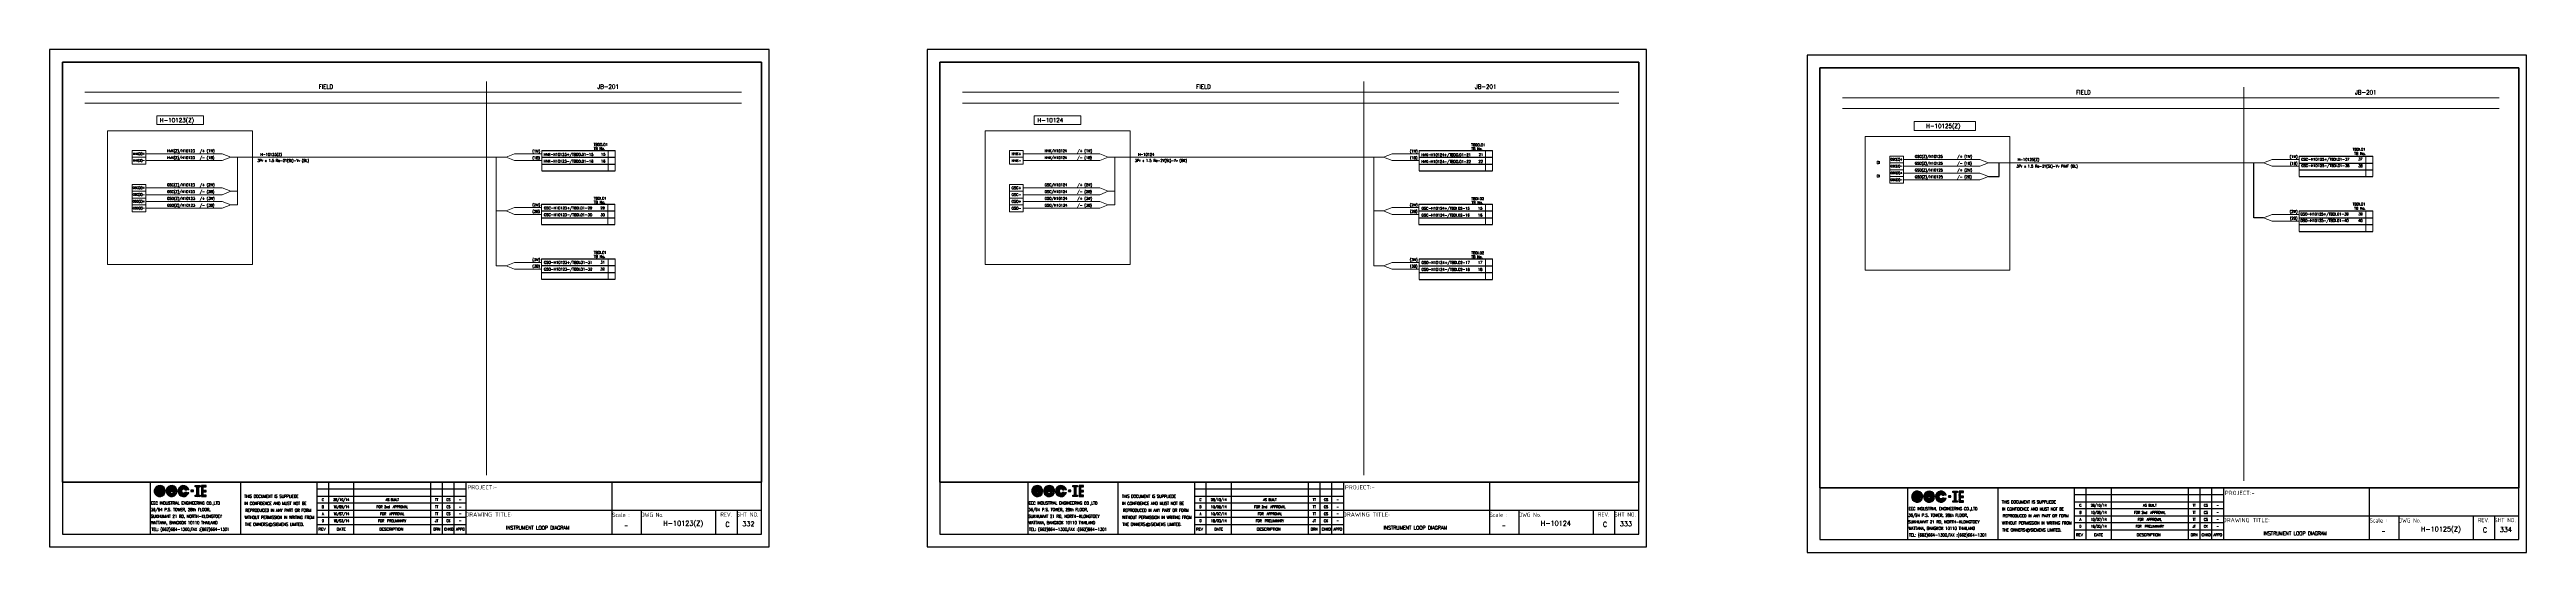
# Model space of a CAD drawing. Header units: millimetres. Extents: x -14942 to 24072, y -50285 to 2207.
# Drawn here: x 17938 to 19395, y -4880 to -4585 of the extents above; entities that cross this region are included whole.
import ezdxf
from ezdxf.enums import TextEntityAlignment as Align

# ---------------------------------------------------------------- set-up
doc = ezdxf.new("R2010")
doc.units = ezdxf.units.MM
doc.header["$MEASUREMENT"] = 0
doc.layers.get('0').update_dxf_attribs({"linetype": 'CONTINUOUS'})
for name, color, linetype in [('52049_PAPER A4$0$Frame_A1', 253, 'CONTINUOUS'), ('BORDER', 3, 'CONTINUOUS'), ('INSTRU', 4, 'CONTINUOUS'), ('INSTRUMENT', 1, 'CONTINUOUS'), ('LINE', 3, 'CONTINUOUS'), ('TEXT', 2, 'CONTINUOUS')]:
    doc.layers.add(name, color=color, linetype=linetype)
doc.styles.add('52049_PAPER A4$0$ISO Proportional', font='isocp.shx')
doc.styles.add('52049_PAPER A4$0$ROMANS', font='isocp.shx')
doc.styles.add('52049_PAPER A4$0$Romans-title', font='romans.shx')
doc.styles.add('ROMANS', font='romans')

# ---------------------------------------------------------------- blocks, each defined once
blk = doc.blocks.new('52049_PAPER A4$0$eec-ie')
at = {"layer": '52049_PAPER A4$0$Frame_A1', "color": 0, "lineweight": -3}
for p, q in [((0, 0), (0.87, 0.87)), ((0, -0.08), (0.3, 0.22)), ((0, -0.16), (0.26, 0.1)), ((0, -0.23), (0.24, 0)), ((0.01, 0.09), (0.78, 0.86)), ((0.04, 0.2), (0.68, 0.83)), ((0.09, 0.32), (0.55, 0.78)), ((0.26, 0.57), (0.3, 0.62)), ((0.34, -0.12), (1, 0.53)), ((0.35, -0.04), (0.92, 0.53)), ((0.35, -0.19), (1.07, 0.52)), ((0.36, 0.05), (0.82, 0.51)), ((0.37, -0.26), (0.66, 0.04)), ((0.39, -0.32), (0.74, 0.04)), ((0.4, 0.17), (0.7, 0.47)), ((0.41, -0.37), (0.82, 0.04)), ((1.69, 0.04), (0.64, 0.04)), ((0.65, 0.57), (0.96, 0.88)), ((0.68, -0.17), (0.9, 0.04)), ((0.76, -0.17), (0.98, 0.04)), ((0.77, 0.62), (1.03, 0.88)), ((0.84, -0.17), (1.05, 0.04)), ((0.87, 0.64), (1.1, 0.87)), ((0.87, 0.25), (1.13, 0.51)), ((0.92, -0.17), (1.13, 0.04)), ((0.95, 0.64), (1.17, 0.86)), ((0.96, 0.26), (1.19, 0.49)), ((1, -0.17), (1.21, 0.04)), ((1.03, 0.64), (1.23, 0.84)), ((1.03, 0.25), (1.24, 0.46)), ((1.07, -0.17), (1.29, 0.04)), ((1.09, 0.24), (1.29, 0.44)), ((1.1, 0.63), (1.29, 0.82)), ((1.15, 0.21), (1.34, 0.4)), ((1.15, -0.17), (1.37, 0.04)), ((1.16, 0.62), (1.35, 0.8)), ((1.19, 0.18), (1.38, 0.37)), ((1.22, 0.6), (1.4, 0.78)), ((1.22, 0.15), (1.54, 0.15)), ((1.23, -0.17), (1.44, 0.04)), ((1.25, 0.15), (1.42, 0.33)), ((1.28, 0.57), (1.45, 0.75)), ((1.31, -0.17), (1.52, 0.04)), ((1.32, 0.15), (1.46, 0.29)), ((1.33, 0.55), (1.5, 0.72)), ((1.38, 0.52), (1.54, 0.69)), ((1.39, -0.17), (1.6, 0.04)), ((1.4, 0.15), (1.49, 0.24)), ((1.42, 0.49), (1.59, 0.65)), ((1.46, 0.45), (1.63, 0.62)), ((1.46, -0.17), (1.68, 0.04)), ((1.48, 0.15), (1.52, 0.19)), ((1.5, 0.41), (1.67, 0.58)), ((1.54, 0.37), (1.71, 0.54)), ((1.54, -0.17), (1.9, 0.18)), ((1.57, 0.33), (1.74, 0.49)), ((1.6, 0.28), (1.77, 0.45)), ((1.62, -0.17), (1.91, 0.12)), ((1.63, 0.23), (1.8, 0.4)), ((1.65, 0.17), (1.83, 0.35)), ((1.67, 0.11), (1.86, 0.3)), ((1.69, 0.05), (1.88, 0.24)), ((1.7, -0.17), (1.93, 0.06)), ((2.09, -0.09), (2.37, 0.19)), ((2.1, -0.01), (2.51, 0.41)), ((2.1, -0.17), (2.34, 0.08)), ((2.11, 0.08), (2.88, 0.86)), ((2.13, 0.18), (2.78, 0.83)), ((2.18, 0.31), (2.65, 0.78)), ((2.31, 0.52), (2.45, 0.65)), ((2.44, -0.05), (3.02, 0.52)), ((2.44, -0.13), (3.1, 0.52)), ((2.45, -0.2), (2.78, 0.13)), ((2.46, 0.04), (2.93, 0.51)), ((2.46, -0.26), (2.76, 0.04)), ((2.48, -0.32), (2.84, 0.04)), ((2.49, 0.15), (2.81, 0.47)), ((2.56, 0.45), (2.97, 0.87)), ((2.72, -0.17), (2.92, 0.04)), ((2.73, 0.04), (3.79, 0.04)), ((2.77, 0.59), (3.06, 0.87)), ((2.79, -0.17), (3, 0.04)), ((2.84, 0.19), (3.17, 0.51)), ((2.87, -0.17), (3.08, 0.04)), ((2.89, 0.63), (3.13, 0.87)), ((2.95, -0.17), (3.15, 0.04)), ((2.98, 0.64), (3.2, 0.86)), ((2.98, 0.26), (3.23, 0.5)), ((3.03, -0.17), (3.23, 0.04)), ((3.06, 0.65), (3.27, 0.85)), ((3.07, 0.26), (3.29, 0.48)), ((3.11, -0.17), (3.31, 0.04)), ((3.14, 0.64), (3.33, 0.83)), ((3.14, 0.25), (3.34, 0.46)), ((3.18, -0.17), (3.39, 0.04)), ((3.2, 0.24), (3.39, 0.43)), ((3.21, 0.63), (3.39, 0.81)), ((3.25, 0.21), (3.44, 0.4)), ((3.26, -0.17), (3.47, 0.04)), ((3.27, 0.62), (3.44, 0.79)), ((3.29, 0.18), (3.48, 0.36)), ((3.62, 0.16), (3.31, 0.16)), ((3.33, 0.6), (3.5, 0.77)), ((3.34, -0.17), (3.54, 0.04)), ((3.36, 0.16), (3.52, 0.32)), ((3.38, 0.57), (3.55, 0.74)), ((3.42, -0.17), (3.62, 0.04)), ((3.43, 0.55), (3.59, 0.71)), ((3.43, 0.16), (3.55, 0.28)), ((3.48, 0.52), (3.64, 0.68)), ((3.5, -0.17), (3.7, 0.04)), ((3.51, 0.16), (3.58, 0.23)), ((3.52, 0.48), (3.68, 0.64)), ((3.57, 0.45), (3.72, 0.61)), ((3.57, -0.17), (3.78, 0.04)), ((3.59, 0.16), (3.61, 0.18)), ((3.6, 0.41), (3.76, 0.57)), ((3.64, 0.37), (3.8, 0.53)), ((3.65, -0.17), (3.99, 0.17)), ((3.67, 0.32), (3.83, 0.48)), ((3.7, 0.27), (3.87, 0.44)), ((3.73, 0.22), (3.9, 0.39)), ((3.73, -0.17), (4, 0.11)), ((3.75, 0.17), (3.92, 0.34)), ((3.77, 0.11), (3.95, 0.28)), ((3.79, 0.05), (3.97, 0.23)), ((3.81, -0.17), (4.02, 0.04)), ((4.18, -0.03), (4.57, 0.36)), ((4.18, -0.11), (4.47, 0.18)), ((4.18, -0.18), (4.43, 0.07)), ((4.19, 0.06), (5, 0.86)), ((4.21, 0.16), (4.9, 0.84)), ((4.25, 0.28), (4.78, 0.8)), ((4.34, 0.45), (4.61, 0.71)), ((4.53, -0.15), (5.2, 0.53)), ((4.53, -0.07), (5.13, 0.53)), ((4.54, 0.02), (5.04, 0.52)), ((4.54, -0.22), (4.86, 0.1)), ((4.57, 0.12), (4.93, 0.49)), ((4.69, 0.48), (5.08, 0.87)), ((4.69, 0.32), (4.73, 0.37)), ((4.88, 0.59), (5.16, 0.88)), ((4.96, 0.2), (5.27, 0.52)), ((4.99, 0.63), (5.24, 0.87)), ((5.08, 0.64), (5.31, 0.86)), ((5.09, 0.25), (5.33, 0.5)), ((5.16, 0.64), (5.37, 0.85)), ((5.17, 0.26), (5.39, 0.48)), ((5.24, 0.64), (5.43, 0.83)), ((5.24, 0.25), (5.44, 0.46)), ((5.3, 0.63), (5.49, 0.82)), ((5.3, 0.23), (5.49, 0.43)), ((5.35, 0.2), (5.54, 0.39)), ((5.37, 0.61), (5.55, 0.79)), ((5.39, 0.17), (5.58, 0.36)), ((5.4, 0.15), (5.72, 0.15)), ((5.42, 0.59), (5.6, 0.77)), ((5.46, 0.15), (5.62, 0.32)), ((5.48, 0.57), (5.65, 0.74)), ((5.53, 0.54), (5.7, 0.71)), ((5.53, 0.15), (5.65, 0.27)), ((5.58, 0.51), (5.74, 0.68)), ((5.61, 0.15), (5.68, 0.23)), ((5.62, 0.47), (5.79, 0.64)), ((5.66, 0.44), (5.83, 0.6)), ((5.69, 0.15), (5.71, 0.18)), ((5.7, 0.4), (5.87, 0.56)), ((5.73, 0.36), (5.9, 0.52)), ((5.77, 0.31), (5.94, 0.48)), ((5.8, 0.26), (5.97, 0.43)), ((5.82, 0.21), (6, 0.38)), ((5.85, 0.15), (6.02, 0.33)), ((6.09, 0.15), (5.85, 0.15)), ((5.92, 0.15), (6.05, 0.28)), ((6, 0.15), (6.07, 0.22)), ((6.08, 0.15), (6.09, 0.16)), ((6.9, 0.04), (6.46, 0.04)), ((6.46, 0.04), (6.46, -0.18)), ((6.46, -0.01), (6.51, 0.04)), ((6.46, -0.09), (6.59, 0.04)), ((6.46, -0.17), (6.66, 0.04)), ((6.52, -0.18), (6.74, 0.04)), ((6.6, -0.18), (6.82, 0.04)), ((6.68, -0.18), (6.9, 0.04)), ((6.9, -0.18), (6.9, 0.04)), ((7.23, 0.68), (7.41, 0.86)), ((7.27, 0.64), (7.49, 0.86)), ((7.35, 0.64), (7.57, 0.86)), ((7.43, 0.64), (7.65, 0.86)), ((7.5, 0.64), (7.72, 0.86)), ((7.51, 0.57), (7.8, 0.86)), ((7.51, 0.49), (7.88, 0.86)), ((7.51, 0.41), (7.96, 0.86)), ((7.51, 0.34), (7.78, 0.61)), ((7.51, 0.26), (7.78, 0.53)), ((7.51, 0.18), (7.78, 0.45)), ((7.51, 0.1), (7.78, 0.38)), ((7.51, 0.02), (7.78, 0.3)), ((7.51, -0.05), (7.78, 0.22)), ((7.51, -0.13), (7.78, 0.14)), ((7.51, -0.21), (7.78, 0.07)), ((7.82, 0.64), (8.04, 0.86)), ((7.89, 0.64), (8.06, 0.81)), ((7.97, 0.64), (8.06, 0.73)), ((8.05, 0.64), (8.06, 0.65)), ((8.33, 0.46), (8.74, 0.86)), ((8.33, 0.54), (8.66, 0.86)), ((8.33, 0.38), (8.82, 0.86)), ((8.33, 0.69), (8.5, 0.86)), ((8.33, 0.62), (8.58, 0.86)), ((8.33, 0.3), (8.61, 0.58)), ((8.33, 0.23), (8.61, 0.5)), ((8.33, 0.15), (8.61, 0.42)), ((8.33, 0.07), (8.61, 0.35)), ((8.33, -0.01), (8.61, 0.27)), ((8.33, -0.09), (8.61, 0.19)), ((8.33, -0.16), (8.61, 0.11)), ((8.33, -0.24), (8.61, 0.03)), ((8.33, -0.4), (8.74, 0.01)), ((8.33, -0.32), (8.66, 0.01)), ((8.33, -0.48), (8.82, 0.01)), ((8.67, 0.64), (8.89, 0.86)), ((8.68, -0.21), (8.9, 0.01)), ((8.75, 0.64), (8.97, 0.86)), ((8.75, -0.21), (8.97, 0.01)), ((8.83, 0.64), (9.05, 0.86)), ((8.83, -0.21), (9.05, 0.01)), ((8.91, 0.64), (9.11, 0.84)), ((8.99, 0.64), (9.11, 0.76)), ((9.06, 0.64), (9.11, 0.69)), ((0.02, -0.3), (0.23, -0.08)), ((0.03, -0.36), (0.23, -0.16)), ((0.05, -0.42), (0.24, -0.23)), ((0.07, -0.47), (0.26, -0.29)), ((0.1, -0.53), (0.27, -0.35)), ((0.12, -0.58), (0.3, -0.4)), ((0.15, -0.63), (0.32, -0.46)), ((0.19, -0.67), (0.35, -0.5)), ((0.22, -0.72), (0.39, -0.55)), ((0.26, -0.76), (0.42, -0.59)), ((0.3, -0.8), (0.46, -0.63)), ((0.34, -0.83), (0.5, -0.67)), ((0.38, -0.87), (0.55, -0.7)), ((0.42, -0.9), (0.59, -0.73)), ((0.44, -0.42), (0.64, -0.22)), ((0.47, -0.47), (0.66, -0.27)), ((0.47, -0.93), (0.65, -0.76)), ((0.5, -0.51), (0.69, -0.32)), ((0.52, -0.96), (0.7, -0.78)), ((0.54, -0.55), (0.73, -0.36)), ((0.58, -0.59), (0.78, -0.39)), ((0.58, -0.98), (0.76, -0.8)), ((0.62, -0.17), (1.94, -0.17)), ((0.63, -0.62), (0.83, -0.42)), ((0.63, -1.01), (0.82, -0.82)), ((0.68, -0.65), (0.89, -0.44)), ((0.69, -1.03), (0.89, -0.83)), ((0.73, -0.67), (0.96, -0.45)), ((0.75, -1.04), (0.96, -0.83)), ((0.79, -0.69), (1.04, -0.44)), ((0.82, -1.05), (1.04, -0.83)), ((0.85, -0.71), (1.19, -0.37)), ((0.89, -1.06), (1.14, -0.81)), ((0.92, -0.72), (1.29, -0.34)), ((0.96, -1.07), (1.25, -0.77)), ((1, -0.72), (1.37, -0.34)), ((1.04, -1.06), (1.76, -0.34)), ((1.09, -0.71), (1.45, -0.34)), ((1.13, -1.05), (1.84, -0.34)), ((1.2, -0.67), (1.53, -0.34)), ((1.54, -0.34), (1.22, -0.34)), ((1.23, -1.03), (1.9, -0.36)), ((1.35, -0.99), (1.86, -0.48)), ((1.53, -0.88), (1.76, -0.66)), ((1.65, -0.38), (1.68, -0.34)), ((1.91, -0.34), (1.66, -0.34)), ((1.78, -0.17), (1.94, -0.01)), ((1.85, -0.17), (1.94, -0.09)), ((1.93, -0.17), (1.94, -0.17)), ((2.1, -0.24), (2.32, -0.02)), ((2.11, -0.3), (2.32, -0.1)), ((2.13, -0.36), (2.32, -0.17)), ((2.15, -0.42), (2.33, -0.24)), ((2.17, -0.48), (2.35, -0.3)), ((2.2, -0.53), (2.37, -0.36)), ((2.22, -0.58), (2.39, -0.42)), ((2.25, -0.63), (2.42, -0.47)), ((2.29, -0.68), (2.45, -0.51)), ((2.32, -0.72), (2.48, -0.56)), ((2.36, -0.76), (2.52, -0.6)), ((2.4, -0.8), (2.56, -0.64)), ((2.44, -0.84), (2.6, -0.68)), ((2.48, -0.87), (2.64, -0.71)), ((2.51, -0.38), (2.71, -0.17)), ((2.53, -0.9), (2.69, -0.74)), ((2.54, -0.43), (2.73, -0.23)), ((2.57, -0.47), (2.76, -0.28)), ((2.58, -0.93), (2.74, -0.77)), ((2.6, -0.51), (2.79, -0.33)), ((2.63, -0.96), (2.8, -0.79)), ((2.64, -0.55), (2.83, -0.37)), ((2.68, -0.98), (2.86, -0.81)), ((2.69, -0.59), (2.87, -0.4)), ((4.02, -0.17), (2.71, -0.17)), ((2.73, -0.62), (2.93, -0.43)), ((2.74, -1.01), (2.92, -0.82)), ((2.78, -0.65), (2.99, -0.44)), ((2.8, -1.02), (2.99, -0.83)), ((2.84, -0.67), (3.06, -0.45)), ((2.86, -1.04), (3.06, -0.84)), ((2.9, -0.69), (3.14, -0.44)), ((2.92, -1.05), (3.14, -0.83)), ((2.96, -0.7), (3.32, -0.35)), ((2.99, -1.06), (3.24, -0.81)), ((3.03, -0.71), (3.39, -0.35)), ((3.07, -1.06), (3.36, -0.77)), ((3.11, -0.71), (3.47, -0.35)), ((3.15, -1.06), (3.86, -0.35)), ((3.2, -0.7), (3.55, -0.35)), ((3.24, -1.04), (3.94, -0.35)), ((3.31, -0.35), (3.62, -0.35)), ((3.32, -0.65), (3.62, -0.36)), ((3.35, -1.02), (3.98, -0.38)), ((3.48, -0.97), (3.93, -0.51)), ((3.74, -0.39), (3.78, -0.35)), ((3.76, -0.35), (3.99, -0.35)), ((3.89, -0.17), (4.02, -0.03)), ((3.96, -0.17), (4.03, -0.11)), ((4.19, -0.25), (4.42, -0.03)), ((4.21, -0.32), (4.41, -0.11)), ((4.22, -0.38), (4.42, -0.18)), ((4.24, -0.44), (4.43, -0.25)), ((4.26, -0.49), (4.45, -0.31)), ((4.29, -0.54), (4.47, -0.37)), ((4.32, -0.59), (4.49, -0.42)), ((4.35, -0.64), (4.52, -0.47)), ((4.38, -0.69), (4.55, -0.52)), ((4.42, -0.73), (4.58, -0.56)), ((4.45, -0.77), (4.62, -0.6)), ((4.49, -0.81), (4.66, -0.64)), ((4.53, -0.84), (4.7, -0.68)), ((4.56, -0.28), (4.8, -0.03)), ((4.58, -0.33), (4.8, -0.11)), ((4.58, -0.88), (4.75, -0.71)), ((4.6, -0.39), (4.81, -0.18)), ((4.62, -0.91), (4.8, -0.74)), ((4.63, -0.44), (4.83, -0.24)), ((4.66, -0.48), (4.86, -0.29)), ((4.67, -0.94), (4.85, -0.77)), ((4.7, -0.52), (4.89, -0.33)), ((4.72, -0.97), (4.9, -0.79)), ((4.74, -0.56), (4.93, -0.37)), ((4.78, -0.6), (4.98, -0.4)), ((4.78, -0.99), (4.96, -0.81)), ((4.83, -0.63), (5.03, -0.43)), ((4.83, -1.01), (5.03, -0.82)), ((4.88, -0.66), (5.09, -0.44)), ((4.89, -1.03), (5.1, -0.83)), ((4.93, -0.68), (5.17, -0.45)), ((4.96, -1.05), (5.17, -0.83)), ((4.99, -0.7), (5.26, -0.43)), ((5.02, -1.06), (5.26, -0.82)), ((5.06, -0.71), (5.43, -0.34)), ((5.09, -1.06), (5.36, -0.8)), ((5.13, -0.72), (5.5, -0.34)), ((5.17, -1.07), (5.49, -0.75)), ((5.21, -0.71), (5.58, -0.34)), ((5.25, -1.06), (5.97, -0.34)), ((5.3, -0.7), (5.66, -0.34)), ((5.35, -1.05), (6.05, -0.34)), ((5.72, -0.34), (5.4, -0.34)), ((5.43, -0.65), (5.71, -0.37)), ((5.45, -1.02), (6.07, -0.4)), ((5.58, -0.96), (6.02, -0.53)), ((5.81, -0.43), (5.89, -0.34)), ((5.85, -0.34), (6.09, -0.34)), ((6.46, -0.18), (6.9, -0.18)), ((6.75, -0.18), (6.9, -0.04)), ((6.83, -0.18), (6.9, -0.12)), ((7.23, -0.95), (7.34, -0.84)), ((7.23, -0.88), (7.26, -0.84)), ((7.23, -1.03), (7.42, -0.84)), ((7.28, -1.07), (7.5, -0.84)), ((7.35, -1.07), (7.78, -0.64)), ((7.43, -1.07), (7.78, -0.71)), ((7.51, -0.29), (7.78, -0.01)), ((7.51, -0.37), (7.78, -0.09)), ((7.51, -0.44), (7.78, -0.17)), ((7.51, -0.52), (7.78, -0.25)), ((7.51, -0.6), (7.78, -0.32)), ((7.51, -0.68), (7.78, -0.4)), ((7.51, -0.76), (7.78, -0.48)), ((7.51, -0.83), (7.78, -0.56)), ((7.51, -1.07), (7.78, -0.79)), ((7.59, -1.07), (7.81, -0.84)), ((7.67, -1.07), (7.89, -0.84)), ((7.74, -1.07), (7.96, -0.84)), ((7.82, -1.07), (8.04, -0.84)), ((7.9, -1.07), (8.06, -0.91)), ((7.98, -1.07), (8.06, -0.98)), ((8.06, -1.07), (8.06, -1.06)), ((8.33, -0.55), (8.61, -0.28)), ((8.33, -0.63), (8.61, -0.36)), ((8.33, -0.71), (8.61, -0.43)), ((8.33, -0.79), (8.61, -0.51)), ((8.33, -0.86), (8.61, -0.59)), ((8.33, -0.94), (8.61, -0.67)), ((8.33, -1.02), (8.61, -0.75)), ((8.37, -1.07), (8.61, -0.82)), ((8.45, -1.07), (8.67, -0.84)), ((8.52, -1.07), (8.74, -0.84)), ((8.6, -1.07), (8.82, -0.84)), ((8.68, -1.07), (8.9, -0.84)), ((8.76, -1.07), (8.98, -0.84)), ((8.84, -1.07), (9.06, -0.84)), ((8.91, -0.21), (9.11, -0.02)), ((8.91, -1.07), (9.11, -0.87)), ((8.99, -0.21), (9.11, -0.09)), ((8.99, -1.07), (9.11, -0.95)), ((9.07, -0.21), (9.11, -0.17)), ((9.07, -1.07), (9.11, -1.03))]:
    blk.add_line(p, q, dxfattribs=at)
for points in [[(7.23, 0.86), (8.06, 0.86), (8.06, 0.64), (7.78, 0.64), (7.78, -0.84), (8.06, -0.84), (8.06, -1.07), (7.23, -1.07), (7.23, -0.84), (7.51, -0.84), (7.51, 0.64), (7.23, 0.64)], [(8.61, 0.01), (8.61, 0.64), (9.11, 0.64), (9.11, 0.86), (8.33, 0.86), (8.33, -1.07), (9.11, -1.07), (9.11, -0.84), (8.61, -0.84), (8.61, -0.21), (9.11, -0.21), (9.11, 0.01)]]:
    blk.add_lwpolyline(points, close=True, dxfattribs=at)
for centre, radius, start, end in [((0.97, -0.09), 0.972, 355.3439, 345.1466), ((0.97, -0.09), 0.737, 10.5243, 340.256), ((0.97, -0.09), 0.623, 23.5697, 336.4303), ((0.97, -0.09), 0.354, 44.7876, 157.6107), ((3.06, -0.09), 0.967, 355.6074, 344.7747), ((3.06, -0.09), 0.742, 10.0766, 339.9937), ((3.06, -0.09), 0.618, 24.2545, 335.7455), ((3.06, -0.09), 0.358, 45.1096, 158.7579), ((5.15, -0.09), 0.972, 14.8534, 345.1466), ((5.15, -0.09), 0.737, 19.744, 340.256), ((5.15, -0.09), 0.623, 23.5697, 336.4303), ((5.15, -0.09), 0.354, 44.7876, 315.2124), ((0.97, -0.09), 0.354, 192.8901, 315.2124), ((3.06, -0.09), 0.358, 191.9242, 314.8904)]:
    blk.add_arc(centre, radius, start, end, dxfattribs=at)
blk = doc.blocks.new('52049_PAPER A4$0$eec logo')
at = {"color": 7, "xscale": 2.786697286423482, "yscale": 2.786697286423482, "zscale": 2.786697286423482}
blk.add_blockref('52049_PAPER A4$0$eec-ie', (50, 25.9), dxfattribs=at)
blk = doc.blocks.new('A$C089E5181')
at = {"color": 3}
for p, q in [((-415.5, 38), (-4.5, 38)), ((-363.9, 38), (-363.9, 7.5)), ((-310.8, 38), (-310.8, 7.5)), ((-265.7, 7.5), (-265.7, 38)), ((-258.9, 7.5), (-258.9, 38)), ((-244.1, 7.5), (-244.1, 38)), ((-198.8, 7.5), (-198.8, 38)), ((-191.9, 7.5), (-191.9, 38)), ((-185.1, 7.5), (-185.1, 38)), ((-178.2, 38), (-178.2, 7.5)), ((-92.4, 38), (-92.4, 7.5)), ((-178.2, 21.5), (-4.5, 21.5)), ((-75.1, 21.5), (-75.1, 7.5)), ((-31.4, 21.5), (-31.4, 7.5)), ((-18.8, 21.5), (-18.8, 7.5)), ((-265.7, 13.2), (-178.2, 13.2))]:
    blk.add_line(p, q, dxfattribs=at)
at = {"color": 1}
for p, q in [((-178.2, 33.9), (-265.7, 33.9)), ((-265.7, 29.7), (-178.2, 29.7)), ((-178.2, 25.6), (-265.7, 25.6)), ((-265.7, 21.5), (-178.2, 21.5)), ((-178.2, 17.3), (-265.7, 17.3))]:
    blk.add_line(p, q, dxfattribs=at)
at = {"color": 7}
for p, q in [((-4.5, 38), (-96.4, 38)), ((-92.4, 38), (-92.4, 19.9))]:
    blk.add_line(p, q, dxfattribs=at)
blk.add_lwpolyline([(0, 0), (0, 292.5), (-423, 292.5), (-423, 0)], close=True, dxfattribs=at)
blk.add_lwpolyline([(-415.5, 285), (-4.5, 285), (-4.5, 38), (-415.5, 38)], close=True)
at = {"color": 3}
blk.add_lwpolyline([(-4.5, 7.5), (-4.5, 285), (-415.5, 285), (-415.5, 7.5)], close=True, dxfattribs=at)
at = {"color": 2}
blk.add_circle((-293.1, 13), 1.05, dxfattribs=at)
at = {"color": 3, "xscale": 1.200000000000001, "yscale": 1.200000000000001, "zscale": 1.200000000000001}
blk.add_blockref('52049_PAPER A4$0$eec logo', (-421.5, 2), dxfattribs=at)
at = {"color": 2, "style": '52049_PAPER A4$0$Romans-title', "width": 0.8}
for s, p in [('THIS DOCUMENT IS SUPPLIEDE', (-292.6, 29.7)), ('IN CONFIDENCE AND MUST NOT BE', (-290.2, 25.5)), (' WITHOUT PERMISSION IN WRITING FROM ', (-287.9, 17.3)), (' REPRODUCED IN ANY PART OR FORM', (-289.1, 21.5)), ('THE OWNERS   SIEMENS LIMITED. ', (-290.3, 13.2))]:
    blk.add_text(s, height=1.75, dxfattribs=at).set_placement(p, align=Align.MIDDLE)
at = {"color": 2, "style": '52049_PAPER A4$0$ISO Proportional'}
for s, height, p in [('PROJECT:-', 2.48, (-168.6, 35)), ('DRAWING TITLE:', 2.482, (-164.8, 19))]:
    blk.add_text(s, height=height, dxfattribs=at).set_placement(p, align=Align.MIDDLE_CENTER)
at = {"color": 2, "style": '52049_PAPER A4$0$Romans-title'}
for s, height, width, p in [('36/94 P.S. TOWER, 28th FLOOR,', 1.75, 0.9, (-363.5, 21, -1.8)), ('SUKHUMVIT 21 RD, NORTH-KLONGTOEY', 1.75, 0.9, (-363.5, 17.1, -1.8)), ('WATTANA, BANGKOK 10110 THAILAND ', 1.75, 0.9, (-363.3, 13.3, -1.8)), ('EEC INDUSTRIAL ENGINEERING CO.,LTD', 1.75, 0.9, (-363.3, 24.8)), ('TEL: (662)664-1300,FAX :(662)664-1301', 1.75, 0.9, (-363.1, 9.4, -1.8)), ('DRN', 1.65, 0.8, (-197.4, 9.5)), ('CHKD', 1.65, 0.8, (-191, 9.5)), ('APPD', 1.65, 0.8, (-184.1, 9.5))]:
    blk.add_text(s, height=height, dxfattribs=dict(at, width=width)).set_placement(p)
at = {"color": 2}
for s, height, style, width, p in [('C', 1.5, '52049_PAPER A4$0$Romans-title', 0.8, (-262.3, 27.7)), ('A', 1.5, '52049_PAPER A4$0$Romans-title', 0.8, (-262.3, 19.4)), ('0', 1.5, '52049_PAPER A4$0$Romans-title', 0.8, (-262.3, 15.3)), ('B', 1.5, '52049_PAPER A4$0$Romans-title', 0.8, (-262.3, 23.5)), ('28/10/14', 1.5, '52049_PAPER A4$0$Romans-title', 0.8, (-251.5, 27.7)), ('10/09/14', 1.5, '52049_PAPER A4$0$Romans-title', 0.8, (-251.5, 23.5)), ('10/07/14', 1.5, '52049_PAPER A4$0$Romans-title', 0.8, (-251.5, 19.4)), ('18/03/14', 1.5, '52049_PAPER A4$0$Romans-title', 0.8, (-251.5, 15.3)), ('FOR 2nd  APPROVAL', 1.5, '52049_PAPER A4$0$Romans-title', 0.8, (-221.5, 23.5)), ('FOR  PRELIMINARY', 1.5, '52049_PAPER A4$0$Romans-title', 0.8, (-221.5, 15.3)), ('FOR  APPROVAL', 1.5, '52049_PAPER A4$0$Romans-title', 0.8, (-221.5, 19.4)), ('AS BUILT', 1.5, '52049_PAPER A4$0$Romans-title', 0.8, (-221.5, 27.7)), ('TT', 1.5, '52049_PAPER A4$0$Romans-title', 0.8, (-195.4, 27.7)), ('TT', 1.5, '52049_PAPER A4$0$Romans-title', 0.8, (-195.4, 23.5)), ('TT', 1.5, '52049_PAPER A4$0$Romans-title', 0.8, (-195.4, 19.4)), ('JT', 1.5, '52049_PAPER A4$0$Romans-title', 0.8, (-195.4, 15.3)), ('CS', 1.5, '52049_PAPER A4$0$Romans-title', 0.8, (-188.5, 27.7)), ('CS', 1.5, '52049_PAPER A4$0$Romans-title', 0.8, (-188.5, 23.5)), ('CS', 1.5, '52049_PAPER A4$0$Romans-title', 0.8, (-188.5, 19.4)), ('CK', 1.5, '52049_PAPER A4$0$Romans-title', 0.8, (-188.5, 15.3)), ('-', 1.5, '52049_PAPER A4$0$Romans-title', 0.8, (-181.6, 27.7)), ('-', 1.5, '52049_PAPER A4$0$Romans-title', 0.8, (-181.6, 23.5)), ('-', 1.5, '52049_PAPER A4$0$Romans-title', 0.8, (-181.6, 19.4)), ('-', 1.5, '52049_PAPER A4$0$Romans-title', 0.8, (-181.6, 15.3)), ('Scale :', 2.48, '52049_PAPER A4$0$ROMANS', 0.9, (-87.1, 18.8)), ('DWG No.', 2.48, '52049_PAPER A4$0$ROMANS', 0.9, (-68.6, 18.8)), ('REV.', 2.48, '52049_PAPER A4$0$ROMANS', 0.9, (-25.2, 19)), ('C', 3, '52049_PAPER A4$0$Romans-title', 0.8, (-24.4, 13.2)), ('SHT NO.', 2.48, '52049_PAPER A4$0$ROMANS', 0.9, (-12.6, 19)), ('-', 2.25, '52049_PAPER A4$0$Romans-title', 0.8, (-84, 12.5))]:
    blk.add_text(s, height=height, dxfattribs=dict(at, style=style, width=width)).set_placement(p, align=Align.MIDDLE_CENTER)
at = {"color": 2, "style": '52049_PAPER A4$0$Romans-title'}
blk.add_text('C', height=1.19, dxfattribs=at).set_placement((-293.1, 13), align=Align.MIDDLE)
for s, height, p in [('REV', 1.65, (-264.9, 9.5)), ('DATE', 1.65, (-254.2, 9.5)), ('DESCRIPTION', 1.655, (-229.2, 9.5))]:
    blk.add_text(s, height=height, dxfattribs=at).set_placement(p)
at = {"layer": 'TEXT', "style": 'ROMANS', "width": 0.8}
blk.add_text('INSTRUMENT LOOP DIAGRAM ', height=2.25, dxfattribs=at).set_placement((-135.3, 11.2), align=Align.MIDDLE_CENTER)
blk = doc.blocks.new('Box')
at = {"layer": 'INSTRU', "color": 7, "lineweight": 13}
for p, q in [((660.5, -1853.3), (660.5, -1865.3)), ((699.6, -1853.3), (699.6, -1865.3)), ((703.7, -1853.3), (703.7, -1865.3))]:
    blk.add_line(p, q, dxfattribs=at)
at = {"layer": 'INSTRUMENT', "color": 7}
for p, q in [((660.5, -1853.3), (703.7, -1853.3)), ((660.5, -1857.3), (703.7, -1857.3)), ((660.5, -1861.3), (703.7, -1861.3)), ((660.5, -1865.3), (703.7, -1865.3))]:
    blk.add_line(p, q, dxfattribs=at)

msp = doc.modelspace()

# ---------------------------------------------------------------- linework, layer by layer
at = {"layer": 'BORDER', "color": 7, "lineweight": 13}
for p, q in [((17959.3, -4609.7), (18345.3, -4609.7)), ((17959.3, -4616), (18345.3, -4616)), ((18475.3, -4609.7), (18861.3, -4609.7)), ((18475.3, -4616), (18861.3, -4616)), ((18992.8, -4613), (19378.8, -4613)), ((18992.8, -4619.3), (19378.8, -4619.3))]:
    msp.add_line(p, q, dxfattribs=at)
at = {"layer": 'BORDER', "color": 7, "lineweight": 13, "ltscale": 2.5}
for p, q in [((18195.3, -4603.4), (18195.3, -4834.9)), ((18711.3, -4603.4), (18711.3, -4834.9)), ((19228.8, -4606.7), (19228.8, -4838.2))]:
    msp.add_line(p, q, dxfattribs=at)
at = {"layer": 'INSTRU', "color": 7, "lineweight": 13}
for p, q in [((17987, -4643.9), (17995, -4643.9)), ((17987, -4643.9), (17987, -4647.9)), ((17995, -4643.9), (17995, -4647.9)), ((18503, -4643.9), (18511, -4643.9)), ((18503, -4643.9), (18503, -4647.9)), ((18511, -4643.9), (18511, -4647.9)), ((17987, -4647.9), (17995, -4647.9)), ((17987, -4647.9), (17987, -4651.9)), ((17987, -4651.9), (17995, -4651.9)), ((17987, -4651.9), (17995, -4651.9)), ((17987, -4651.9), (17995, -4651.9)), ((17995, -4647.9), (17995, -4651.9)), ((18503, -4647.9), (18511, -4647.9)), ((18503, -4647.9), (18503, -4651.9)), ((18503, -4651.9), (18511, -4651.9)), ((18503, -4651.9), (18511, -4651.9)), ((18503, -4651.9), (18511, -4651.9)), ((18511, -4647.9), (18511, -4651.9)), ((19020.5, -4647.2), (19028.5, -4647.2)), ((19020.5, -4647.2), (19020.5, -4651.2)), ((19020.5, -4651.2), (19028.5, -4651.2)), ((19020.5, -4651.2), (19020.5, -4655.2)), ((19020.5, -4655.2), (19028.5, -4655.2)), ((19020.5, -4655.2), (19028.5, -4655.2)), ((19020.5, -4655.2), (19028.5, -4655.2)), ((19020.5, -4655.2), (19020.5, -4659.2)), ((19020.5, -4659.2), (19028.5, -4659.2)), ((19020.5, -4659.2), (19020.5, -4663.2)), ((19028.5, -4647.2), (19028.5, -4651.2)), ((19028.5, -4651.2), (19028.5, -4655.2)), ((19028.5, -4655.2), (19028.5, -4659.2)), ((19028.5, -4659.2), (19028.5, -4663.2)), ((17987, -4663.9), (17987, -4667.9)), ((17987, -4663.9), (17995, -4663.9)), ((17987, -4667.9), (17995, -4667.9)), ((17987, -4667.9), (17987, -4671.9)), ((17987, -4671.9), (17995, -4671.9)), ((17987, -4671.9), (17987, -4675.9)), ((17987, -4671.9), (17995, -4671.9)), ((17987, -4671.9), (17995, -4671.9)), ((17995, -4663.9), (17995, -4667.9)), ((17995, -4667.9), (17995, -4671.9)), ((17995, -4671.9), (17995, -4675.9)), ((18503, -4663.9), (18503, -4667.9)), ((18503, -4663.9), (18511, -4663.9)), ((18503, -4667.9), (18511, -4667.9)), ((18503, -4667.9), (18503, -4671.9)), ((18503, -4671.9), (18511, -4671.9)), ((18503, -4671.9), (18503, -4675.9)), ((18503, -4671.9), (18511, -4671.9)), ((18503, -4671.9), (18511, -4671.9)), ((18511, -4663.9), (18511, -4667.9)), ((18511, -4667.9), (18511, -4671.9)), ((18511, -4671.9), (18511, -4675.9)), ((19020.5, -4663.2), (19028.5, -4663.2)), ((19020.5, -4663.2), (19028.5, -4663.2)), ((17987, -4675.9), (17995, -4675.9)), ((17987, -4675.9), (17987, -4679.9)), ((17987, -4679.9), (17995, -4679.9)), ((17995, -4675.9), (17995, -4679.9)), ((18503, -4675.9), (18511, -4675.9)), ((18503, -4675.9), (18503, -4679.9)), ((18503, -4679.9), (18511, -4679.9)), ((18511, -4675.9), (18511, -4679.9))]:
    msp.add_line(p, q, dxfattribs=at)
at = {"layer": 'INSTRUMENT', "color": 7}
for p, q in [((19078.5, -4659.2), (19084.9, -4659.2)), ((19084.9, -4659.2), (19084.9, -4651.2)), ((19084.9, -4659.2), (19084.9, -4659.2)), ((19234.5, -4683.5), (19234.5, -4651.2)), ((19240.3, -4683.5), (19234.5, -4683.5))]:
    msp.add_line(p, q, dxfattribs=at)
at = {"layer": 'LINE', "color": 7, "lineweight": 13}
for p, q in [((18001.5, -4623.5), (18028.9, -4623.5)), ((18001.5, -4623.5), (18001.5, -4628.7)), ((18001.5, -4628.7), (18028.9, -4628.7)), ((18028.9, -4623.5), (18028.9, -4628.7)), ((18517.5, -4623.5), (18544.9, -4623.5)), ((18517.5, -4623.5), (18517.5, -4628.7)), ((18517.5, -4628.7), (18544.9, -4628.7)), ((18544.9, -4623.5), (18544.9, -4628.7)), ((19034.9, -4626.8), (19070.9, -4626.8)), ((19034.9, -4626.8), (19034.9, -4632.1)), ((19070.9, -4626.8), (19070.9, -4632.1)), ((17995, -4645.9), (18040, -4645.9)), ((18045, -4647.9), (18040, -4645.9)), ((18206.9, -4647.9), (18211.9, -4645.9)), ((18227.8, -4645.9), (18211.9, -4645.9)), ((18511, -4645.9), (18556, -4645.9)), ((18561, -4647.9), (18556, -4645.9)), ((18722.9, -4647.9), (18727.9, -4645.9)), ((18743.8, -4645.9), (18727.9, -4645.9)), ((19034.9, -4632.1), (19070.9, -4632.1)), ((17995, -4649.9), (18040, -4649.9)), ((18040, -4649.9), (18045, -4647.9)), ((18045, -4647.9), (18206.9, -4647.9)), ((18048.9, -4655.9), (18048.9, -4647.9)), ((18048.9, -4667.9), (18048.9, -4655.9)), ((18201.1, -4711.7), (18201.1, -4647.9)), ((18206.9, -4647.9), (18211.9, -4649.9)), ((18227.8, -4649.9), (18211.9, -4649.9)), ((18511, -4649.9), (18556, -4649.9)), ((18556, -4649.9), (18561, -4647.9)), ((18561, -4647.9), (18722.9, -4647.9)), ((18564.9, -4655.9), (18564.9, -4647.9)), ((18564.9, -4667.9), (18564.9, -4655.9)), ((18717.1, -4711.7), (18717.1, -4647.9)), ((18722.9, -4647.9), (18727.9, -4649.9)), ((18743.8, -4649.9), (18727.9, -4649.9)), ((19028.5, -4649.2), (19073.5, -4649.2)), ((19028.5, -4653.2), (19073.5, -4653.2)), ((19028.5, -4657.2), (19073.5, -4657.2)), ((19078.5, -4651.2), (19073.5, -4649.2)), ((19073.5, -4653.2), (19078.5, -4651.2)), ((19078.5, -4659.2), (19073.5, -4657.2)), ((19073.5, -4661.2), (19078.5, -4659.2)), ((19078.5, -4651.2), (19240.3, -4651.2)), ((19240.3, -4651.2), (19245.3, -4649.2)), ((19240.3, -4651.2), (19245.3, -4653.2)), ((19261.2, -4649.2), (19245.3, -4649.2)), ((19261.2, -4653.2), (19245.3, -4653.2)), ((17995, -4665.9), (18040, -4665.9)), ((17995, -4669.9), (18040, -4669.9)), ((17995, -4673.9), (18040, -4673.9)), ((18045, -4667.9), (18040, -4665.9)), ((18040, -4669.9), (18045, -4667.9)), ((18045, -4675.9), (18040, -4673.9)), ((18045, -4667.9), (18048.9, -4667.9)), ((18048.9, -4675.9), (18048.9, -4667.9)), ((18511, -4665.9), (18556, -4665.9)), ((18511, -4669.9), (18556, -4669.9)), ((18511, -4673.9), (18556, -4673.9)), ((18561, -4667.9), (18556, -4665.9)), ((18556, -4669.9), (18561, -4667.9)), ((18561, -4675.9), (18556, -4673.9)), ((18561, -4667.9), (18564.9, -4667.9)), ((18564.9, -4675.9), (18564.9, -4667.9)), ((19028.5, -4661.2), (19073.5, -4661.2)), ((17995, -4677.9), (18040, -4677.9)), ((18040, -4677.9), (18045, -4675.9)), ((18045, -4675.9), (18048.9, -4675.9)), ((18201.1, -4679.5), (18206.9, -4679.5)), ((18206.9, -4679.5), (18211.9, -4677.5)), ((18206.9, -4679.5), (18211.9, -4681.5)), ((18227.8, -4677.5), (18211.9, -4677.5)), ((18227.8, -4681.5), (18211.9, -4681.5)), ((18511, -4677.9), (18556, -4677.9)), ((18556, -4677.9), (18561, -4675.9)), ((18561, -4675.9), (18564.9, -4675.9)), ((18717.1, -4679.5), (18722.9, -4679.5)), ((18722.9, -4679.5), (18727.9, -4677.5)), ((18722.9, -4679.5), (18727.9, -4681.5)), ((18743.8, -4677.5), (18727.9, -4677.5)), ((18743.8, -4681.5), (18727.9, -4681.5)), ((19240.3, -4683.5), (19245.3, -4681.5)), ((19240.3, -4683.5), (19245.3, -4685.5)), ((19261.2, -4681.5), (19245.3, -4681.5)), ((19261.2, -4685.5), (19245.3, -4685.5)), ((18201.1, -4711.7), (18206.9, -4711.7)), ((18206.9, -4711.7), (18211.9, -4709.7)), ((18206.9, -4711.7), (18211.9, -4713.7)), ((18227.8, -4709.7), (18211.9, -4709.7)), ((18227.8, -4713.7), (18211.9, -4713.7)), ((18717.1, -4711.7), (18722.9, -4711.7)), ((18722.9, -4711.7), (18727.9, -4709.7)), ((18722.9, -4711.7), (18727.9, -4713.7)), ((18743.8, -4709.7), (18727.9, -4709.7)), ((18743.8, -4713.7), (18727.9, -4713.7))]:
    msp.add_line(p, q, dxfattribs=at)
at = {"layer": 'LINE', "color": 7, "lineweight": 13, "ltscale": 8}
for p, q in [((17972.6, -4711), (17972.6, -4632.3)), ((18057.8, -4632.3), (17972.6, -4632.3)), ((18057.8, -4711), (18057.8, -4632.3)), ((18488.6, -4711), (18488.6, -4632.3)), ((18573.8, -4632.3), (18488.6, -4632.3)), ((18573.8, -4711), (18573.8, -4632.3)), ((19006, -4714.4), (19006, -4635.6)), ((19091.2, -4635.6), (19006, -4635.6)), ((19091.2, -4714.4), (19091.2, -4635.6)), ((18057.8, -4711), (17972.6, -4711)), ((18573.8, -4711), (18488.6, -4711)), ((19091.2, -4714.4), (19006, -4714.4))]:
    msp.add_line(p, q, dxfattribs=at)

# ---------------------------------------------------------------- block references
at = {"layer": 'INSTRUMENT', "color": 1}
for p in [(17567.4, -2790.6), (18083.3, -2790.6), (18600.8, -2794), (17567.2, -2822.2), (18083.2, -2822.2), (18600.8, -2826.2), (17567.3, -2854.3), (18083.3, -2854.4)]:
    msp.add_blockref('Box', p, dxfattribs=at)
at = {"layer": 'LINE', "color": 7, "lineweight": 13}
for p in [(18361.5, -4877), (18877.5, -4877), (19394.9, -4880.3)]:
    msp.add_blockref('A$C089E5181', p, dxfattribs=at)

# ---------------------------------------------------------------- texts
at = {"layer": 'TEXT', "color": 7, "lineweight": 13, "style": 'ROMANS'}
for s, height, p in [('FIELD', 2.4, (18096.7, -4607.6)), ('JB-201', 2.4, (18260.6, -4607.6)), ('FIELD', 2.4, (18612.7, -4607.6)), ('JB-201', 2.4, (18776.6, -4607.6)), ('FIELD', 2.4, (19130.1, -4610.9)), ('JB-201', 2.4, (19294.1, -4610.9)), ('H-10123(Z)', 2.4, (18003.3, -4627.3)), ('H-10124', 2.4, (18519.3, -4627.3)), ('H-10125(Z)', 2.4, (19041.9, -4630.7)), ('HVK(Z)/H10123', 1.5, (18007.6, -4644.9)), ('/+ (1W)', 1.5, (18026.8, -4644.9)), ('H-10123(Z)', 1.5, (18062.5, -4647)), ('(1W)', 1.5, (18222.3, -4645.1)), ('HVK-H10123+/TBDO.01-15', 1.5, (18229.1, -4647)), ('TBD0.01 ', 1.5, (18258.4, -4641.2)), ('TB No.', 1.5, (18258.4, -4643.5)), ('15', 1.5, (18262.7, -4646.9)), ('HVK/H10124', 1.5, (18523.6, -4644.9)), ('/+ (1W)', 1.5, (18542.8, -4644.9)), ('H-10124', 1.5, (18578.5, -4647)), ('(1W)', 1.5, (18738.3, -4645.1)), ('HVK-H10124+/TBDO.01-21', 1.5, (18745.1, -4647.2)), ('TBD0.01 ', 1.5, (18774.4, -4641.4)), ('TB No.', 1.5, (18774.5, -4643.7)), ('21', 1.5, (18778.8, -4647.1)), ('TBDI.01', 1.5, (19292.7, -4644)), ('TB No.', 1.5, (19293.6, -4646.5)), ('HVK(Z)/H10123', 1.5, (18007.6, -4648.9)), ('/- (1B)', 1.5, (18026.8, -4648.9)), ('3Pr x 1.5 Re-2Y(St)-Yv (BL)', 1.5, (18060.6, -4650.6)), ('(1B)', 1.5, (18222.4, -4649)), ('HVK-H10123-/TBDO.01-16', 1.5, (18229.1, -4651)), ('16', 1.5, (18262.7, -4650.9)), ('HVK/H10124', 1.5, (18523.6, -4648.9)), ('/- (1B)', 1.5, (18542.8, -4648.9)), ('3Pr x 1.5 Re-2Y(St)-Yv (BK)', 1.5, (18576.6, -4650.6)), ('(1B)', 1.5, (18738.4, -4649)), ('HVK-H10124-/TBDO.01-22', 1.5, (18745.1, -4651.2)), ('22', 1.5, (18778.7, -4651.1)), ('DI', 1.5, (19012.9, -4651.7)), ('DI', 1.5, (19012.9, -4659.7)), ('GSC(Z)/H10125', 1.5, (19035.3, -4648.2)), ('GSC(Z)/H10125', 1.5, (19035.3, -4652.2)), ('GSO(Z)/H10125', 1.5, (19035.3, -4656.2)), ('GSO(Z)/H10125', 1.5, (19035.3, -4660.2)), ('/+ (1W)', 1.5, (19060.2, -4648.2)), ('/- (1B)', 1.5, (19060.2, -4652.2)), ('/+ (2W)', 1.5, (19060.2, -4656.2)), ('/- (2B)', 1.5, (19060.2, -4660.2)), (' 3Pr x 1.5 Re-2Y(St)-Yv PiMF (BL)', 1.5, (19094, -4653.9)), ('H-10125(Z)', 1.5, (19095.8, -4650)), ('(1W)', 1.5, (19255.7, -4648.3)), ('(1B)', 1.5, (19255.8, -4652.3)), ('GSC-H10125+/TBDI.01-37', 1.5, (19262.5, -4649.9)), ('GSC-H10125-/TBDI.01-38', 1.5, (19262.5, -4653.6)), ('37', 1.5, (19296, -4649.7)), ('38', 1.5, (19296, -4653.7)), ('GSC(Z)/H10123', 1.5, (18007.6, -4664.9)), ('GSC(Z)/H10123', 1.5, (18007.6, -4668.9)), ('GSO(Z)/H10123', 1.5, (18007.6, -4672.9)), ('GSO(Z)/H10123', 1.5, (18007.6, -4676.9)), ('/+ (2W)', 1.5, (18026.8, -4664.9)), ('/- (2B)', 1.5, (18026.8, -4668.9)), ('/+ (3W)', 1.5, (18026.8, -4672.9)), ('/- (3B)', 1.5, (18026.8, -4676.9)), ('(2W)', 1.5, (18222.3, -4676.7)), ('TBDI.01 ', 1.5, (18258.5, -4672.8)), ('TB No.', 1.5, (18258.5, -4675.1)), ('GSC/H10124', 1.5, (18523.6, -4664.9)), ('GSC/H10124', 1.5, (18523.6, -4668.9)), ('GSO/H10124', 1.5, (18523.6, -4672.9)), ('GSO/H10124', 1.5, (18523.6, -4676.9)), ('/+ (2W)', 1.5, (18542.8, -4664.9)), ('/- (2B)', 1.5, (18542.8, -4668.9)), ('/+ (3W)', 1.5, (18542.8, -4672.9)), ('/- (3B)', 1.5, (18542.8, -4676.9)), ('(2W)', 1.5, (18738.3, -4676.7)), ('TBDI.02', 1.5, (18774.5, -4673)), ('TB No.', 1.5, (18774.6, -4675.3)), ('TBDI.01', 1.5, (19292.7, -4676.2)), ('(2B)', 1.5, (18222.4, -4680.5)), ('GSC-H10123+/TBDI.01-29', 1.5, (18229.2, -4678.5)), ('GSC-H10123-/TBDI.01-30', 1.5, (18229.2, -4682.5)), ('30', 1.5, (18262.4, -4682.5)), ('29', 1.5, (18262.4, -4678.5)), ('(2B)', 1.5, (18738.4, -4680.5)), ('GSC-H10124+/TBDI.02-15', 1.5, (18745.2, -4678.7)), ('GSC-H10124-/TBDI.02-16', 1.5, (18745.2, -4682.7)), ('15', 1.5, (18778.4, -4678.7)), ('16', 1.5, (18778.4, -4682.7)), ('(2W)', 1.5, (19255.7, -4680.6)), ('(2B)', 1.5, (19255.8, -4684.5)), ('GSO-H10125+/TBDI.01-39', 1.5, (19262, -4682.1)), ('GSO-H10125-/TBDI.01-40', 1.5, (19262, -4685.9)), ('TB No.', 1.5, (19293.6, -4678.7)), ('39', 1.5, (19296, -4682)), ('40', 1.5, (19296, -4685.9)), ('TBDI.01 ', 1.5, (18258.5, -4704.7)), ('TBDI.02', 1.5, (18774.5, -4704.9)), ('(3W)', 1.5, (18222.3, -4708.9)), ('(3B)', 1.5, (18222.4, -4712.7)), ('GSO-H10123+/TBDI.01-31', 1.5, (18229.2, -4710.5)), ('GSO-H10123-/TBDI.01-32', 1.5, (18229.2, -4714.5)), ('TB No.', 1.5, (18258.5, -4707)), ('32', 1.5, (18262.3, -4714.4)), ('31', 1.5, (18262.4, -4710.4)), ('(3W)', 1.5, (18738.3, -4708.9)), ('(3B)', 1.5, (18738.4, -4712.7)), ('GSO-H10124+/TBDI.02-17', 1.5, (18745.2, -4710.6)), ('GSO-H10124-/TBDI.02-18', 1.5, (18745.2, -4714.6)), ('TB No.', 1.5, (18774.5, -4707.2)), ('17', 1.5, (18778.4, -4710.6)), ('18', 1.5, (18778.4, -4714.6)), ('H-10123(Z)', 2.8, (18299.3, -4864.6)), ('H-10124', 2.8, (18815.3, -4864.6)), ('H-10125(Z)', 2.8, (19332.8, -4868))]:
    msp.add_text(s, height=height, dxfattribs=at).set_placement(p)
for s, height, p in [('HVK(Z)+', 1.2, (17991, -4645.9)), ('HVK+', 1.5, (18507, -4645.9)), ('HVK(Z)-', 1.2, (17991, -4649.9)), ('HVK-', 1.5, (18507, -4649.9)), ('GSC(Z)+', 1.2, (19024.5, -4649.2)), ('GSC(Z)-', 1.2, (19024.5, -4653.2)), ('GSO(Z)+', 1.2, (19024.5, -4657.2)), ('GSO(Z)-', 1.2, (19024.5, -4661.2)), ('GSO(Z)+', 1.2, (17991, -4673.9)), ('GSC(Z)+', 1.2, (17991, -4665.9)), ('GSC(Z)-', 1.2, (17991, -4669.9)), ('GSO+', 1.5, (18507, -4673.9)), ('GSC+', 1.5, (18507, -4665.9)), ('GSC-', 1.5, (18507, -4669.9)), ('GSO(Z)-', 1.2, (17991, -4677.9)), ('GSO-', 1.5, (18507, -4677.9)), ('332', 2.8, (18349.4, -4863.5)), ('333', 2.8, (18865.4, -4863.5)), ('334', 2.8, (19382.8, -4866.9))]:
    msp.add_text(s, height=height, dxfattribs=at).set_placement(p, align=Align.MIDDLE)

doc.saveas('drawing.dxf')
